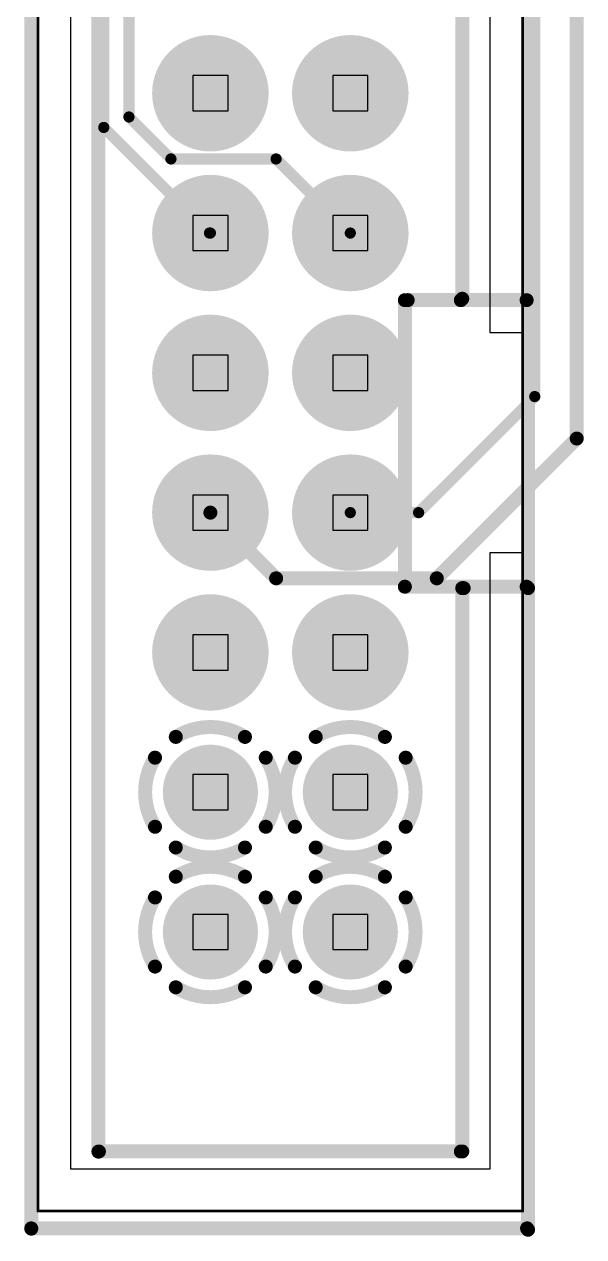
# Model space of a CAD drawing. Extents: x 11.67 to 17.2, y 3.98 to 12.28.
# Drawn here: x 15.811 to 16.211, y 4.51 to 5.377 of the extents above; entities that cross this region are included whole.
import ezdxf

# ---------------------------------------------------------------- set-up
doc = ezdxf.new("R2010")
doc.units = 0
doc.layers.get('0').update_dxf_attribs({"linetype": 'CONTINUOUS'})
for name, color, linetype in [('BOTTOMLAYER', 5, 'CONTINUOUS'), ('BOTTOMOVERLAY', 54, 'CONTINUOUS'), ('BOTTOMSOLDER', 6, 'CONTINUOUS'), ('INTERNALPLANE1', 76, 'CONTINUOUS'), ('MECHANICAL2', 216, 'CONTINUOUS'), ('MECHANICAL6', 56, 'CONTINUOUS'), ('MECHANICAL9', 56, 'CONTINUOUS'), ('MIDLAYER1', 16, 'CONTINUOUS'), ('MULTILAYER', 9, 'CONTINUOUS'), ('TOPLAYER', 1, 'CONTINUOUS'), ('TOPSOLDER', 216, 'CONTINUOUS')]:
    doc.layers.add(name, color=color, linetype=linetype)

# ---------------------------------------------------------------- blocks, each defined once
blk = doc.blocks.new('IDC_TH_16P_P2_54_C3406_B_2')
at = {"layer": 'BOTTOMLAYER', "const_width": 0.03}
for points in [[(-0.265, 0.05, 1), (-0.235, 0.05, 1)], [(-0.165, 0.05, 1), (-0.135, 0.05, 1)], [(-0.065, 0.05, 1), (-0.035, 0.05, 1)], [(0.035, 0.05, 1), (0.065, 0.05, 1)], [(0.135, 0.05, 1), (0.165, 0.05, 1)], [(0.235, 0.05, 1), (0.265, 0.05, 1)], [(0.335, 0.05, 1), (0.365, 0.05, 1)], [(-0.265, -0.05, 1), (-0.235, -0.05, 1)], [(-0.165, -0.05, 1), (-0.135, -0.05, 1)], [(-0.065, -0.05, 1), (-0.035, -0.05, 1)], [(0.035, -0.05, 1), (0.065, -0.05, 1)], [(0.135, -0.05, 1), (0.165, -0.05, 1)], [(0.235, -0.05, 1), (0.265, -0.05, 1)], [(0.335, -0.05, 1), (0.365, -0.05, 1)]]:
    blk.add_lwpolyline(points, format="xyb", close=True, dxfattribs=at)
at = {"layer": 'BOTTOMOVERLAY', "const_width": 0.01}
for points in [[(0.56299, 0.177), (-0.5589, 0.177)], [(-0.102, 0.091), (-0.102, 0.176)], [(0.103, 0.176), (0.104, 0.177)], [(0.103, 0.089), (0.103, 0.176)], [(0.562, -0.178), (0.562, 0.17633)], [(-0.103, 0.13), (-0.505, 0.13)], [(-0.102, 0.129), (-0.103, 0.13)], [(0.104, 0.13), (0.104, 0.131)], [(0.507, 0.13), (0.104, 0.13)], [(0.507, -0.12966), (0.507, 0.129)], [(0.103, 0.089), (-0.102, 0.089)], [(0.50709, -0.13), (-0.50466, -0.13)], [(0.5622, -0.178), (-0.5599, -0.178)]]:
    blk.add_lwpolyline(points, dxfattribs=at)
at = {"layer": 'BOTTOMOVERLAY', "const_width": 0.005}
for points in [[(-0.1045, 0.176, 1), (-0.0995, 0.176, 1)], [(0.1005, 0.176, 1), (0.1055, 0.176, 1)], [(0.1005, 0.176, 1), (0.1055, 0.176, 1)], [(0.1015, 0.177, 1), (0.1065, 0.177, 1)], [(0.5595, 0.17633, 1), (0.5645, 0.17633, 1)], [(0.56049, 0.177, 1), (0.56549, 0.177, 1)], [(-0.1055, 0.13, 1), (-0.1005, 0.13, 1)], [(-0.1055, 0.13, 1), (-0.1005, 0.13, 1)], [(-0.1045, 0.129, 1), (-0.0995, 0.129, 1)], [(0.1015, 0.131, 1), (0.1065, 0.131, 1)], [(0.1015, 0.13, 1), (0.1065, 0.13, 1)], [(0.1015, 0.13, 1), (0.1065, 0.13, 1)], [(0.5045, 0.13, 1), (0.5095, 0.13, 1)], [(0.5045, 0.129, 1), (0.5095, 0.129, 1)], [(-0.1045, 0.091, 1), (-0.0995, 0.091, 1)], [(-0.1045, 0.089, 1), (-0.0995, 0.089, 1)], [(0.1005, 0.089, 1), (0.1055, 0.089, 1)], [(0.1005, 0.089, 1), (0.1055, 0.089, 1)], [(0.5045, -0.12966, 1), (0.5095, -0.12966, 1)], [(0.50459, -0.13, 1), (0.50959, -0.13, 1)], [(0.5595, -0.178, 1), (0.5645, -0.178, 1)], [(0.5597, -0.178, 1), (0.5647, -0.178, 1)]]:
    blk.add_lwpolyline(points, format="xyb", close=True, dxfattribs=at)
at = {"layer": 'BOTTOMSOLDER', "const_width": 0.034}
for points in [[(-0.267, 0.05, 1), (-0.233, 0.05, 1)], [(-0.167, 0.05, 1), (-0.133, 0.05, 1)], [(-0.067, 0.05, 1), (-0.033, 0.05, 1)], [(0.033, 0.05, 1), (0.067, 0.05, 1)], [(0.133, 0.05, 1), (0.167, 0.05, 1)], [(0.233, 0.05, 1), (0.267, 0.05, 1)], [(0.333, 0.05, 1), (0.367, 0.05, 1)], [(-0.267, -0.05, 1), (-0.233, -0.05, 1)], [(-0.167, -0.05, 1), (-0.133, -0.05, 1)], [(-0.067, -0.05, 1), (-0.033, -0.05, 1)], [(0.033, -0.05, 1), (0.067, -0.05, 1)], [(0.133, -0.05, 1), (0.167, -0.05, 1)], [(0.233, -0.05, 1), (0.267, -0.05, 1)], [(0.333, -0.05, 1), (0.367, -0.05, 1)]]:
    blk.add_lwpolyline(points, format="xyb", close=True, dxfattribs=at)
at = {"layer": 'INTERNALPLANE1', "const_width": 0.01}
for points in [[(0.22528, 0.08956, -0.286745), (0.27472, 0.08956)], [(0.32528, 0.08956, -0.286745), (0.37472, 0.08956)], [(0.21044, 0.02528, -0.286745), (0.21044, 0.07472)], [(0.28956, 0.07472, -0.286745), (0.28956, 0.02528)], [(0.31044, 0.02528, -0.286745), (0.31044, 0.07472)], [(0.38956, 0.07472, -0.286745), (0.38956, 0.02528)], [(0.27472, 0.01044, -0.286745), (0.22528, 0.01044)], [(0.37472, 0.01044, -0.286745), (0.32528, 0.01044)], [(0.22528, -0.01044, -0.286745), (0.27472, -0.01044)], [(0.32528, -0.01044, -0.286745), (0.37472, -0.01044)], [(0.21044, -0.07472, -0.286745), (0.21044, -0.02528)], [(0.28956, -0.02528, -0.286745), (0.28956, -0.07472)], [(0.31044, -0.07472, -0.286745), (0.31044, -0.02528)], [(0.38956, -0.02528, -0.286745), (0.38956, -0.07472)], [(0.27472, -0.08956, -0.286745), (0.22528, -0.08956)], [(0.37472, -0.08956, -0.286745), (0.32528, -0.08956)]]:
    blk.add_lwpolyline(points, format="xyb", dxfattribs=at)
at = {"layer": 'INTERNALPLANE1'}
for points, const_width in [([(-0.27082, 0.05, 1), (-0.22917, 0.05, 1)], 0.04165), ([(-0.17083, 0.05, 1), (-0.12918, 0.05, 1)], 0.04165), ([(-0.07082, 0.05, 1), (-0.02917, 0.05, 1)], 0.04165), ([(0.02917, 0.05, 1), (0.07082, 0.05, 1)], 0.04165), ([(0.12918, 0.05, 1), (0.17083, 0.05, 1)], 0.04165), ([(0.22278, 0.08956, 1), (0.22778, 0.08956, 1)], 0.005), ([(0.27222, 0.08956, 1), (0.27722, 0.08956, 1)], 0.005), ([(0.32278, 0.08956, 1), (0.32778, 0.08956, 1)], 0.005), ([(0.37222, 0.08956, 1), (0.37722, 0.08956, 1)], 0.005), ([(0.20794, 0.07472, 1), (0.21294, 0.07472, 1)], 0.005), ([(0.28706, 0.07472, 1), (0.29206, 0.07472, 1)], 0.005), ([(0.30794, 0.07472, 1), (0.31294, 0.07472, 1)], 0.005), ([(0.38706, 0.07472, 1), (0.39206, 0.07472, 1)], 0.005), ([(0.20794, 0.02528, 1), (0.21294, 0.02528, 1)], 0.005), ([(0.28706, 0.02528, 1), (0.29206, 0.02528, 1)], 0.005), ([(0.30794, 0.02528, 1), (0.31294, 0.02528, 1)], 0.005), ([(0.38706, 0.02528, 1), (0.39206, 0.02528, 1)], 0.005), ([(0.22278, 0.01044, 1), (0.22778, 0.01044, 1)], 0.005), ([(0.27222, 0.01044, 1), (0.27722, 0.01044, 1)], 0.005), ([(0.32278, 0.01044, 1), (0.32778, 0.01044, 1)], 0.005), ([(0.37222, 0.01044, 1), (0.37722, 0.01044, 1)], 0.005), ([(-0.27082, -0.05, 1), (-0.22917, -0.05, 1)], 0.04165), ([(-0.17083, -0.05, 1), (-0.12918, -0.05, 1)], 0.04165), ([(-0.07082, -0.05, 1), (-0.02917, -0.05, 1)], 0.04165), ([(0.02917, -0.05, 1), (0.07082, -0.05, 1)], 0.04165), ([(0.12918, -0.05, 1), (0.17083, -0.05, 1)], 0.04165), ([(0.22278, -0.01044, 1), (0.22778, -0.01044, 1)], 0.005), ([(0.27222, -0.01044, 1), (0.27722, -0.01044, 1)], 0.005), ([(0.32278, -0.01044, 1), (0.32778, -0.01044, 1)], 0.005), ([(0.37222, -0.01044, 1), (0.37722, -0.01044, 1)], 0.005), ([(0.20794, -0.02528, 1), (0.21294, -0.02528, 1)], 0.005), ([(0.28706, -0.02528, 1), (0.29206, -0.02528, 1)], 0.005), ([(0.30794, -0.02528, 1), (0.31294, -0.02528, 1)], 0.005), ([(0.38706, -0.02528, 1), (0.39206, -0.02528, 1)], 0.005), ([(0.20794, -0.07472, 1), (0.21294, -0.07472, 1)], 0.005), ([(0.28706, -0.07472, 1), (0.29206, -0.07472, 1)], 0.005), ([(0.30794, -0.07472, 1), (0.31294, -0.07472, 1)], 0.005), ([(0.38706, -0.07472, 1), (0.39206, -0.07472, 1)], 0.005), ([(0.22278, -0.08956, 1), (0.22778, -0.08956, 1)], 0.005), ([(0.27222, -0.08956, 1), (0.27722, -0.08956, 1)], 0.005), ([(0.32278, -0.08956, 1), (0.32778, -0.08956, 1)], 0.005), ([(0.37222, -0.08956, 1), (0.37722, -0.08956, 1)], 0.005)]:
    blk.add_lwpolyline(points, format="xyb", close=True, dxfattribs=dict(at, const_width=const_width))
at = {"layer": 'MECHANICAL2'}
for p, q in [((-0.07874, 0.17323), (-0.54961, 0.17323)), ((-0.07874, 0.14961), (-0.07874, 0.17323)), ((0.54961, 0.17323), (0.07874, 0.17323)), ((0.07874, 0.17323), (0.07874, 0.14961)), ((0.54961, -0.17323), (0.54961, 0.17323)), ((-0.51968, 0.14961), (-0.07874, 0.14961)), ((0.07874, 0.14961), (0.51968, 0.14961)), ((0.51968, 0.14961), (0.51968, -0.14961)), ((0.51968, -0.14961), (-0.51968, -0.14961)), ((-0.54961, -0.17323), (0.54961, -0.17323))]:
    blk.add_line(p, q, dxfattribs=at)
at = {"layer": 'MECHANICAL6', "const_width": 0.002}
for points in [[(0.54961, 0.17323), (-0.54961, 0.17323)], [(0.54961, -0.17323), (0.54961, 0.17323)], [(0.54961, -0.17323), (-0.54961, -0.17323)]]:
    blk.add_lwpolyline(points, dxfattribs=at)
at = {"layer": 'MECHANICAL6', "const_width": 0.001}
for points in [[(0.54911, 0.17323, 1), (0.55011, 0.17323, 1)], [(0.54911, 0.17323, 1), (0.55011, 0.17323, 1)], [(0.54911, -0.17323, 1), (0.55011, -0.17323, 1)], [(0.54911, -0.17323, 1), (0.55011, -0.17323, 1)]]:
    blk.add_lwpolyline(points, format="xyb", close=True, dxfattribs=at)
at = {"layer": 'MECHANICAL9'}
for p, q in [((-0.2626, 0.0626), (-0.2626, 0.0374)), ((-0.2374, 0.0626), (-0.2626, 0.0626)), ((-0.2374, 0.0374), (-0.2374, 0.0626)), ((-0.1626, 0.0626), (-0.1626, 0.0374)), ((-0.1374, 0.0626), (-0.1626, 0.0626)), ((-0.1374, 0.0374), (-0.1374, 0.0626)), ((-0.0626, 0.0626), (-0.0626, 0.0374)), ((-0.0374, 0.0626), (-0.0626, 0.0626)), ((-0.0374, 0.0374), (-0.0374, 0.0626)), ((0.0374, 0.0626), (0.0374, 0.0374)), ((0.0626, 0.0626), (0.0374, 0.0626)), ((0.0626, 0.0374), (0.0626, 0.0626)), ((0.1374, 0.0626), (0.1374, 0.0374)), ((0.1626, 0.0626), (0.1374, 0.0626)), ((0.1626, 0.0374), (0.1626, 0.0626)), ((0.2374, 0.0626), (0.2374, 0.0374)), ((0.2626, 0.0626), (0.2374, 0.0626)), ((0.2626, 0.0374), (0.2626, 0.0626)), ((0.3374, 0.0626), (0.3374, 0.0374)), ((0.3626, 0.0626), (0.3374, 0.0626)), ((0.3626, 0.0374), (0.3626, 0.0626)), ((-0.2626, 0.0374), (-0.2374, 0.0374)), ((-0.1626, 0.0374), (-0.1374, 0.0374)), ((-0.0626, 0.0374), (-0.0374, 0.0374)), ((0.0374, 0.0374), (0.0626, 0.0374)), ((0.1374, 0.0374), (0.1626, 0.0374)), ((0.2374, 0.0374), (0.2626, 0.0374)), ((0.3374, 0.0374), (0.3626, 0.0374)), ((-0.2626, -0.0374), (-0.2626, -0.0626)), ((-0.2374, -0.0374), (-0.2626, -0.0374)), ((-0.2374, -0.0626), (-0.2374, -0.0374)), ((-0.1626, -0.0374), (-0.1626, -0.0626)), ((-0.1374, -0.0374), (-0.1626, -0.0374)), ((-0.1374, -0.0626), (-0.1374, -0.0374)), ((-0.0626, -0.0374), (-0.0626, -0.0626)), ((-0.0374, -0.0374), (-0.0626, -0.0374)), ((-0.0374, -0.0626), (-0.0374, -0.0374)), ((0.0374, -0.0374), (0.0374, -0.0626)), ((0.0626, -0.0374), (0.0374, -0.0374)), ((0.0626, -0.0626), (0.0626, -0.0374)), ((0.1374, -0.0374), (0.1374, -0.0626)), ((0.1626, -0.0374), (0.1374, -0.0374)), ((0.1626, -0.0626), (0.1626, -0.0374)), ((0.2374, -0.0374), (0.2374, -0.0626)), ((0.2626, -0.0374), (0.2374, -0.0374)), ((0.2626, -0.0626), (0.2626, -0.0374)), ((0.3374, -0.0374), (0.3374, -0.0626)), ((0.3626, -0.0374), (0.3374, -0.0374)), ((0.3626, -0.0626), (0.3626, -0.0374)), ((-0.2626, -0.0626), (-0.2374, -0.0626)), ((-0.1626, -0.0626), (-0.1374, -0.0626)), ((-0.0626, -0.0626), (-0.0374, -0.0626)), ((0.0374, -0.0626), (0.0626, -0.0626)), ((0.1374, -0.0626), (0.1626, -0.0626)), ((0.2374, -0.0626), (0.2626, -0.0626)), ((0.3374, -0.0626), (0.3626, -0.0626))]:
    blk.add_line(p, q, dxfattribs=at)
at = {"layer": 'MIDLAYER1', "const_width": 0.03}
for points in [[(-0.265, 0.05, 1), (-0.235, 0.05, 1)], [(-0.165, 0.05, 1), (-0.135, 0.05, 1)], [(-0.065, 0.05, 1), (-0.035, 0.05, 1)], [(0.035, 0.05, 1), (0.065, 0.05, 1)], [(0.135, 0.05, 1), (0.165, 0.05, 1)], [(0.235, 0.05, 1), (0.265, 0.05, 1)], [(0.335, 0.05, 1), (0.365, 0.05, 1)], [(-0.265, -0.05, 1), (-0.235, -0.05, 1)], [(-0.165, -0.05, 1), (-0.135, -0.05, 1)], [(-0.065, -0.05, 1), (-0.035, -0.05, 1)], [(0.035, -0.05, 1), (0.065, -0.05, 1)], [(0.135, -0.05, 1), (0.165, -0.05, 1)], [(0.235, -0.05, 1), (0.265, -0.05, 1)], [(0.335, -0.05, 1), (0.365, -0.05, 1)]]:
    blk.add_lwpolyline(points, format="xyb", close=True, dxfattribs=at)
at = {"layer": 'MULTILAYER', "const_width": 0.03}
for points in [[(-0.265, 0.05, 1), (-0.235, 0.05, 1)], [(-0.165, 0.05, 1), (-0.135, 0.05, 1)], [(-0.065, 0.05, 1), (-0.035, 0.05, 1)], [(0.035, 0.05, 1), (0.065, 0.05, 1)], [(0.135, 0.05, 1), (0.165, 0.05, 1)], [(0.235, 0.05, 1), (0.265, 0.05, 1)], [(0.335, 0.05, 1), (0.365, 0.05, 1)], [(-0.265, -0.05, 1), (-0.235, -0.05, 1)], [(-0.165, -0.05, 1), (-0.135, -0.05, 1)], [(-0.065, -0.05, 1), (-0.035, -0.05, 1)], [(0.035, -0.05, 1), (0.065, -0.05, 1)], [(0.135, -0.05, 1), (0.165, -0.05, 1)], [(0.235, -0.05, 1), (0.265, -0.05, 1)], [(0.335, -0.05, 1), (0.365, -0.05, 1)]]:
    blk.add_lwpolyline(points, format="xyb", close=True, dxfattribs=at)
at = {"layer": 'TOPLAYER', "const_width": 0.03}
for points in [[(-0.265, 0.05, 1), (-0.235, 0.05, 1)], [(-0.165, 0.05, 1), (-0.135, 0.05, 1)], [(-0.065, 0.05, 1), (-0.035, 0.05, 1)], [(0.035, 0.05, 1), (0.065, 0.05, 1)], [(0.135, 0.05, 1), (0.165, 0.05, 1)], [(0.235, 0.05, 1), (0.265, 0.05, 1)], [(0.335, 0.05, 1), (0.365, 0.05, 1)], [(-0.265, -0.05, 1), (-0.235, -0.05, 1)], [(-0.165, -0.05, 1), (-0.135, -0.05, 1)], [(-0.065, -0.05, 1), (-0.035, -0.05, 1)], [(0.035, -0.05, 1), (0.065, -0.05, 1)], [(0.135, -0.05, 1), (0.165, -0.05, 1)], [(0.235, -0.05, 1), (0.265, -0.05, 1)], [(0.335, -0.05, 1), (0.365, -0.05, 1)]]:
    blk.add_lwpolyline(points, format="xyb", close=True, dxfattribs=at)
at = {"layer": 'TOPSOLDER', "const_width": 0.034}
for points in [[(-0.267, 0.05, 1), (-0.233, 0.05, 1)], [(-0.167, 0.05, 1), (-0.133, 0.05, 1)], [(-0.067, 0.05, 1), (-0.033, 0.05, 1)], [(0.033, 0.05, 1), (0.067, 0.05, 1)], [(0.133, 0.05, 1), (0.167, 0.05, 1)], [(0.233, 0.05, 1), (0.267, 0.05, 1)], [(0.333, 0.05, 1), (0.367, 0.05, 1)], [(-0.267, -0.05, 1), (-0.233, -0.05, 1)], [(-0.167, -0.05, 1), (-0.133, -0.05, 1)], [(-0.067, -0.05, 1), (-0.033, -0.05, 1)], [(0.033, -0.05, 1), (0.067, -0.05, 1)], [(0.133, -0.05, 1), (0.167, -0.05, 1)], [(0.233, -0.05, 1), (0.267, -0.05, 1)], [(0.333, -0.05, 1), (0.367, -0.05, 1)]]:
    blk.add_lwpolyline(points, format="xyb", close=True, dxfattribs=at)

msp = doc.modelspace()

# ---------------------------------------------------------------- linework, layer by layer
at = {"layer": 'MIDLAYER1'}
for points, const_width in [([(15.88596, 5.311), (15.88596, 6.141)], 0.008), ([(15.86796, 5.30354), (15.86796, 6.119)], 0.008), ([(16.17596, 5.111), (16.17596, 5.971)], 0.008), ([(16.20596, 5.081), (16.20596, 5.971)], 0.01), ([(15.88596, 5.311), (15.91596, 5.281)], 0.008), ([(15.86796, 5.30354), (15.94351, 5.22799)], 0.008), ([(15.91596, 5.281), (15.99114, 5.281)], 0.008), ([(15.99114, 5.281), (16.04415, 5.22799)], 0.008), ([(15.94351, 5.22799), (15.94415, 5.22799)], 0.008), ([(16.09295, 5.02799), (16.17596, 5.111)], 0.008), ([(16.10596, 4.981), (16.20596, 5.081)], 0.01), ([(15.94415, 5.02799), (15.99114, 4.981)], 0.01), ([(16.04415, 5.02799), (16.09295, 5.02799)], 0.008), ([(15.99114, 4.981), (16.10596, 4.981)], 0.01)]:
    msp.add_lwpolyline(points, dxfattribs=dict(at, const_width=const_width))
for points, const_width in [([(15.88396, 5.311, 1), (15.88796, 5.311, 1)], 0.004), ([(15.88396, 5.311, 1), (15.88796, 5.311, 1)], 0.004), ([(15.86596, 5.30354, 1), (15.86996, 5.30354, 1)], 0.004), ([(15.86596, 5.30354, 1), (15.86996, 5.30354, 1)], 0.004), ([(15.91396, 5.281, 1), (15.91796, 5.281, 1)], 0.004), ([(15.91396, 5.281, 1), (15.91796, 5.281, 1)], 0.004), ([(15.98914, 5.281, 1), (15.99314, 5.281, 1)], 0.004), ([(15.98914, 5.281, 1), (15.99314, 5.281, 1)], 0.004), ([(15.94151, 5.22799, 1), (15.94551, 5.22799, 1)], 0.004), ([(15.94151, 5.22799, 1), (15.94551, 5.22799, 1)], 0.004), ([(15.94215, 5.22799, 1), (15.94615, 5.22799, 1)], 0.004), ([(16.04215, 5.22799, 1), (16.04615, 5.22799, 1)], 0.004), ([(16.17396, 5.111, 1), (16.17796, 5.111, 1)], 0.004), ([(16.17396, 5.111, 1), (16.17796, 5.111, 1)], 0.004), ([(16.20346, 5.081, 1), (16.20846, 5.081, 1)], 0.005), ([(16.20346, 5.081, 1), (16.20846, 5.081, 1)], 0.005), ([(15.94165, 5.02799, 1), (15.94665, 5.02799, 1)], 0.005), ([(16.04215, 5.02799, 1), (16.04615, 5.02799, 1)], 0.004), ([(16.09095, 5.02799, 1), (16.09495, 5.02799, 1)], 0.004), ([(16.09095, 5.02799, 1), (16.09495, 5.02799, 1)], 0.004), ([(15.98864, 4.981, 1), (15.99364, 4.981, 1)], 0.005), ([(15.98864, 4.981, 1), (15.99364, 4.981, 1)], 0.005), ([(16.10346, 4.981, 1), (16.10846, 4.981, 1)], 0.005), ([(16.10346, 4.981, 1), (16.10846, 4.981, 1)], 0.005)]:
    msp.add_lwpolyline(points, format="xyb", close=True, dxfattribs=dict(at, const_width=const_width))

# ---------------------------------------------------------------- block references
at = {"rotation": 270}
msp.add_blockref('IDC_TH_16P_P2_54_C3406_B_2', (15.99415, 5.07799), dxfattribs=at)

doc.saveas('drawing.dxf')
